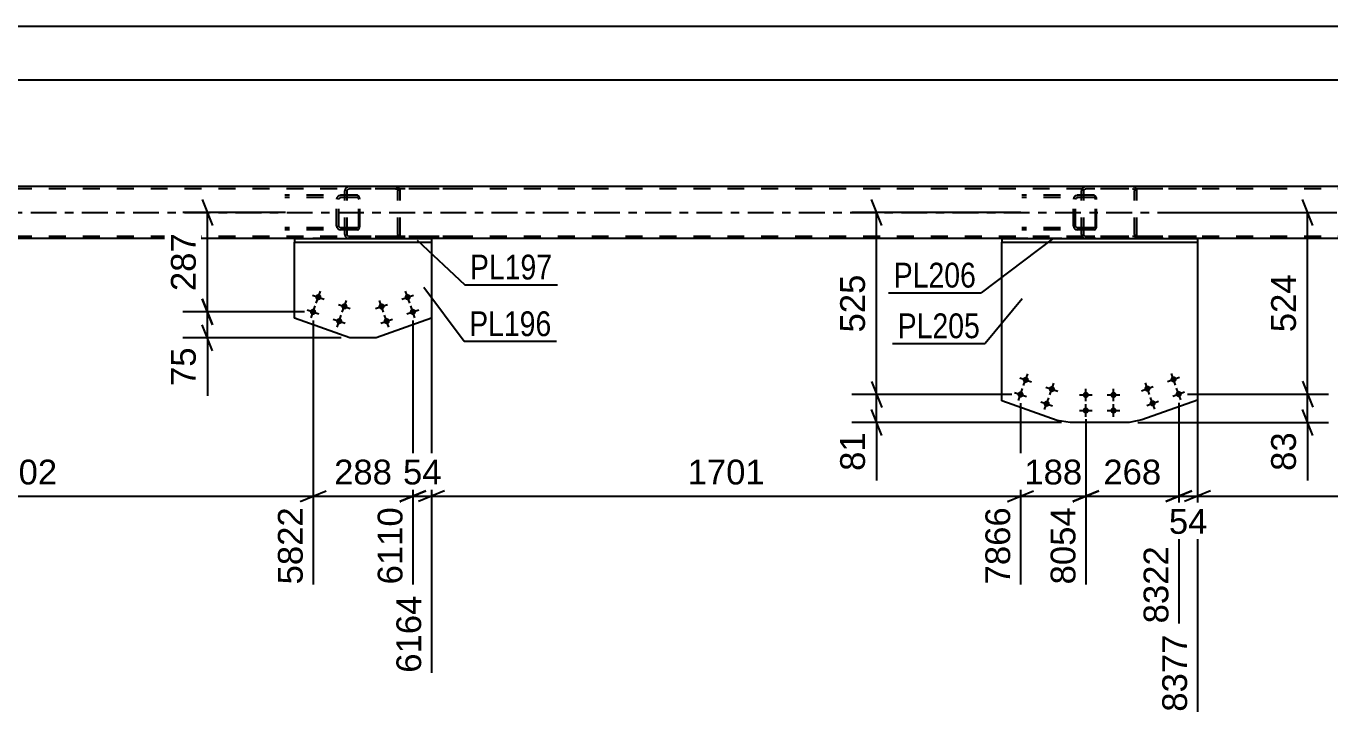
# Model space of a CAD drawing. Header units: millimetres. Extents: x -136 to 705, y -401 to 193.
# Drawn here: x 86.1 to 236.8, y -248.2 to -168.4 of the extents above; entities that cross this region are included whole.
import ezdxf

# ---------------------------------------------------------------- set-up
doc = ezdxf.new("R2010")
doc.units = ezdxf.units.MM
doc.linetypes.add('DXK_LINE_DOT2', pattern=[3.9198, 1.9599, -1.9599])
doc.linetypes.add('DXK_LINE_DOT3', pattern=[5.9187, 2.979, -0.9799, 0.9799, -0.9799])
doc.styles.add('Arial', font='ARIAL.TTF', dxfattribs={"height": 0.2})
doc.styles.add('Arial Narrow', font='ARIALN.TTF', dxfattribs={"height": 0.2})

# ---------------------------------------------------------------- blocks, each defined once
blk = doc.blocks.new('Bolt-318464307-2402 - 2141')
at = {"linetype": 'Continuous'}
for points in [[(218.36, -209.32, -1), (219.04, -209.08, -1)], [(215.34, -210.39, -1), (216.02, -210.15, -1)], [(218.96, -211.02, -1), (219.64, -210.78, -1)], [(215.94, -212.09, -1), (216.62, -211.85, -1)]]:
    blk.add_hatch(color=1, dxfattribs=at).paths.add_polyline_path(points)
at = {"color": 1, "linetype": 'Continuous'}
for p, q in [((218.02, -209.44), (219.38, -208.96)), ((218.94, -209.88), (218.46, -208.52)), ((215, -210.51), (216.36, -210.03)), ((215.92, -210.95), (215.44, -209.59)), ((218.62, -211.14), (219.98, -210.66)), ((219.54, -211.58), (219.06, -210.22)), ((215.6, -212.21), (216.96, -211.73)), ((216.52, -212.65), (216.04, -211.29))]:
    blk.add_line(p, q, dxfattribs=at)
blk = doc.blocks.new('Part-318464307-2319 - 2141')
at = {"color": 2, "linetype": 'Continuous'}
for p, q in [((117.11, -202.13), (117.11, -193.35)), ((132.96, -193.35), (132.96, -202.13)), ((123.52, -204.4), (117.11, -202.13)), ((132.96, -202.13), (126.56, -204.4)), ((126.56, -204.4), (123.52, -204.4))]:
    blk.add_line(p, q, dxfattribs=at)
at = {"color": 7, "linetype": 'DXK_LINE_DOT2'}
blk.add_line((117.11, -193.35), (132.96, -193.35), dxfattribs=at)
blk = doc.blocks.new('Part-318464307-2368 - 2141')
at = {"color": 7, "linetype": 'DXK_LINE_DOT2'}
for p, q in [((124.4, -187.95), (116.02, -187.95)), ((124.4, -188.19), (116.02, -188.19)), ((122.03, -188.25), (121.99, -188.43)), ((122.26, -188.34), (122.31, -188.26)), ((122.49, -187.95), (122.3, -187.99)), ((122.31, -188.26), (122.4, -188.21)), ((122.4, -188.21), (122.49, -188.19)), ((122.94, -188.19), (122.94, -187.95)), ((124.51, -187.99), (124.4, -187.95)), ((124.4, -188.19), (124.45, -188.21)), ((124.45, -188.21), (124.5, -188.26)), ((124.5, -188.26), (124.53, -188.34)), ((124.59, -188.09), (124.51, -187.99)), ((124.65, -188.25), (124.59, -188.09)), ((124.67, -188.43), (124.65, -188.25)), ((121.99, -191.47), (121.99, -188.43)), ((122.24, -188.43), (122.26, -188.34)), ((122.24, -191.47), (122.24, -188.43)), ((124.53, -188.34), (124.54, -188.43)), ((124.54, -191.47), (124.54, -188.43)), ((124.67, -191.47), (124.67, -188.43)), ((124.4, -191.71), (116.02, -191.71)), ((124.4, -191.95), (116.02, -191.95)), ((121.99, -191.47), (122.03, -191.65)), ((122.26, -191.56), (122.24, -191.47)), ((122.31, -191.64), (122.26, -191.56)), ((122.3, -191.91), (122.49, -191.95)), ((122.4, -191.69), (122.31, -191.64)), ((122.49, -191.71), (122.4, -191.69)), ((122.94, -191.95), (122.94, -191.71)), ((124.45, -191.69), (124.4, -191.71)), ((124.4, -191.95), (124.51, -191.91)), ((124.5, -191.64), (124.45, -191.69)), ((124.53, -191.56), (124.5, -191.64)), ((124.51, -191.91), (124.59, -191.81)), ((124.54, -191.47), (124.53, -191.56)), ((124.59, -191.81), (124.65, -191.65)), ((124.65, -191.65), (124.67, -191.47))]:
    blk.add_line(p, q, dxfattribs=at)
for centre, start, end in [((122.48, -188.44), 111.1501, 156.1036), ((122.48, -191.45), 203.8964, 248.8499)]:
    blk.add_arc(centre, 0.492, start, end, dxfattribs=at)
blk = doc.blocks.new('Part-318464307-2195 - 2141')
at = {"color": 2, "linetype": 'Continuous'}
for p, q in [((198.86, -192.95), (198.86, -193.35)), ((198.86, -192.95), (221.46, -192.95)), ((198.86, -193.35), (221.46, -193.35)), ((221.46, -192.95), (221.46, -193.35))]:
    blk.add_line(p, q, dxfattribs=at)
blk = doc.blocks.new('Bolt-318464307-2377 - 2141')
at = {"linetype": 'Continuous'}
for points in [[(208.2, -211, -1), (208.92, -211, -1)], [(211.4, -211, -1), (212.12, -211, -1)], [(208.2, -212.8, -1), (208.92, -212.8, -1)], [(211.4, -212.8, -1), (212.12, -212.8, -1)]]:
    blk.add_hatch(color=1, dxfattribs=at).paths.add_polyline_path(points)
at = {"color": 1, "linetype": 'Continuous'}
for p, q in [((208.56, -211.72), (208.56, -210.28)), ((211.76, -211.72), (211.76, -210.28)), ((207.84, -211), (209.28, -211)), ((208.56, -213.52), (208.56, -212.08)), ((211.04, -211), (212.48, -211)), ((211.76, -213.52), (211.76, -212.08)), ((207.84, -212.8), (209.28, -212.8)), ((211.04, -212.8), (212.48, -212.8))]:
    blk.add_line(p, q, dxfattribs=at)
blk = doc.blocks.new('Bolt-318464307-2320 - 2141')
at = {"linetype": 'Continuous'}
for points in [[(129.86, -199.83, -1), (130.54, -199.59, -1)], [(126.84, -200.9, -1), (127.52, -200.66, -1)], [(130.46, -201.53, -1), (131.14, -201.29, -1)], [(127.44, -202.6, -1), (128.12, -202.36, -1)]]:
    blk.add_hatch(color=1, dxfattribs=at).paths.add_polyline_path(points)
at = {"color": 1, "linetype": 'Continuous'}
for p, q in [((127.42, -201.46), (126.94, -200.1)), ((129.52, -199.95), (130.88, -199.47)), ((130.44, -200.39), (129.96, -199.03)), ((126.5, -201.02), (127.86, -200.54)), ((128.02, -203.16), (127.54, -201.8)), ((130.12, -201.65), (131.48, -201.17)), ((131.04, -202.09), (130.56, -200.73)), ((127.1, -202.72), (128.46, -202.24))]:
    blk.add_line(p, q, dxfattribs=at)
blk = doc.blocks.new('Part-318464307-2366 - 2141')
at = {"color": 2, "linetype": 'Continuous'}
for p, q in [((604.2, -186.95), (-61.33, -186.95)), ((117.11, -192.95), (51.2, -192.95)), ((198.86, -192.95), (132.96, -192.95)), ((287.38, -192.95), (221.46, -192.95))]:
    blk.add_line(p, q, dxfattribs=at)
at = {"color": 7, "linetype": 'DXK_LINE_DOT2'}
for p, q in [((604.2, -187.19), (-61.33, -187.19)), ((604.2, -192.71), (-61.33, -192.71)), ((604.2, -192.95), (-53.33, -192.95)), ((132.96, -192.95), (117.11, -192.95)), ((221.46, -192.95), (198.86, -192.95))]:
    blk.add_line(p, q, dxfattribs=at)
at = {"color": 7, "linetype": 'DXK_LINE_DOT3'}
blk.add_line((-61.33, -189.95), (604.2, -189.95), dxfattribs=at)
blk = doc.blocks.new('Part-318464307-2369 - 2141')
at = {"color": 7, "linetype": 'DXK_LINE_DOT2'}
for p, q in [((208.11, -187.25), (208.07, -187.43)), ((208.07, -192.47), (208.07, -187.43)), ((208.33, -187.43), (208.35, -187.34)), ((208.33, -192.47), (208.33, -187.43)), ((208.35, -187.34), (208.4, -187.26)), ((208.58, -186.95), (208.39, -186.99)), ((208.4, -187.26), (208.48, -187.21)), ((208.48, -187.21), (208.58, -187.19)), ((221.37, -186.95), (208.58, -186.95)), ((221.37, -187.19), (208.58, -187.19)), ((214.14, -186.99), (213.95, -186.95)), ((213.95, -187.19), (214.04, -187.21)), ((214.04, -187.21), (214.13, -187.26)), ((214.13, -187.26), (214.18, -187.34)), ((214.18, -187.34), (214.2, -187.43)), ((214.2, -192.47), (214.2, -187.43)), ((214.46, -187.43), (214.42, -187.25)), ((214.46, -192.47), (214.46, -187.43)), ((208.07, -192.47), (208.11, -192.65)), ((208.35, -192.56), (208.33, -192.47)), ((208.4, -192.64), (208.35, -192.56)), ((208.48, -192.69), (208.4, -192.64)), ((208.58, -192.71), (208.48, -192.69)), ((221.37, -192.71), (208.58, -192.71)), ((214.04, -192.69), (213.95, -192.71)), ((214.13, -192.64), (214.04, -192.69)), ((214.18, -192.56), (214.13, -192.64)), ((214.2, -192.47), (214.18, -192.56)), ((214.42, -192.65), (214.46, -192.47)), ((208.39, -192.91), (208.58, -192.95)), ((221.37, -192.95), (208.58, -192.95)), ((213.95, -192.95), (214.14, -192.91))]:
    blk.add_line(p, q, dxfattribs=at)
for centre, start, end in [((208.56, -187.45), 110.7583, 155.68), ((213.97, -187.45), 24.32, 69.2417), ((208.56, -192.45), 204.32, 249.2417), ((213.97, -192.45), 290.7583, 335.68)]:
    blk.add_arc(centre, 0.496, start, end, dxfattribs=at)
blk = doc.blocks.new('Bolt-318464307-2372 - 2141')
at = {"linetype": 'Continuous'}
for points in [[(201.29, -209.14, -1), (201.96, -209.38, -1)], [(200.68, -210.83, -1), (201.36, -211.07, -1)], [(204.3, -210.21, -1), (204.98, -210.45, -1)], [(203.7, -211.9, -1), (204.38, -212.14, -1)]]:
    blk.add_hatch(color=1, dxfattribs=at).paths.add_polyline_path(points)
at = {"color": 1, "linetype": 'Continuous'}
for p, q in [((200.95, -209.02), (202.3, -209.5)), ((201.38, -209.93), (201.87, -208.58)), ((200.34, -210.71), (201.7, -211.19)), ((200.78, -211.63), (201.26, -210.27)), ((203.96, -210.09), (205.32, -210.57)), ((204.4, -211), (204.88, -209.65)), ((203.36, -211.78), (204.72, -212.26)), ((203.8, -212.7), (204.28, -211.34))]:
    blk.add_line(p, q, dxfattribs=at)
blk = doc.blocks.new('Part-318464307-2401 - 2141')
at = {"color": 2, "linetype": 'Continuous'}
for p, q in [((198.86, -211.67), (198.86, -193.35)), ((221.46, -193.35), (221.46, -211.61)), ((205.27, -213.94), (198.86, -211.67)), ((221.46, -211.61), (215.05, -213.89)), ((215.05, -213.89), (213.56, -214.2)), ((206.76, -214.2), (205.27, -213.94)), ((213.56, -214.2), (206.76, -214.2))]:
    blk.add_line(p, q, dxfattribs=at)
at = {"color": 7, "linetype": 'DXK_LINE_DOT2'}
blk.add_line((198.86, -193.35), (221.46, -193.35), dxfattribs=at)
blk = doc.blocks.new('Bolt-318464307-2410 - 2141')
at = {"linetype": 'Continuous'}
for points in [[(119.54, -199.59, -1), (120.22, -199.83, -1)], [(118.93, -201.29, -1), (119.61, -201.53, -1)], [(122.55, -200.66, -1), (123.23, -200.9, -1)], [(121.95, -202.36, -1), (122.63, -202.6, -1)]]:
    blk.add_hatch(color=1, dxfattribs=at).paths.add_polyline_path(points)
at = {"color": 1, "linetype": 'Continuous'}
for p, q in [((119.2, -199.47), (120.55, -199.95)), ((119.64, -200.39), (120.12, -199.03)), ((122.65, -201.46), (123.13, -200.1)), ((118.6, -201.17), (119.95, -201.65)), ((119.03, -202.09), (119.51, -200.73)), ((122.05, -203.16), (122.53, -201.8)), ((122.21, -200.54), (123.57, -201.02)), ((121.61, -202.24), (122.97, -202.72))]:
    blk.add_line(p, q, dxfattribs=at)
blk = doc.blocks.new('Part-318464307-2422 - 2141')
at = {"color": 7, "linetype": 'DXK_LINE_DOT2'}
for p, q in [((209.54, -187.95), (201.16, -187.95)), ((209.54, -188.19), (201.16, -188.19)), ((207.16, -188.25), (207.12, -188.43)), ((207.39, -188.34), (207.45, -188.26)), ((207.63, -187.95), (207.43, -187.99)), ((207.45, -188.26), (207.53, -188.21)), ((207.53, -188.21), (207.63, -188.19)), ((208.07, -188.19), (208.07, -187.95)), ((209.64, -187.99), (209.54, -187.95)), ((209.54, -188.19), (209.59, -188.21)), ((209.59, -188.21), (209.63, -188.26)), ((209.63, -188.26), (209.66, -188.34)), ((209.73, -188.09), (209.64, -187.99)), ((209.79, -188.25), (209.73, -188.09)), ((209.81, -188.43), (209.79, -188.25)), ((207.12, -191.47), (207.12, -188.43)), ((207.37, -188.43), (207.39, -188.34)), ((207.37, -191.47), (207.37, -188.43)), ((209.66, -188.34), (209.67, -188.43)), ((209.67, -191.47), (209.67, -188.43)), ((209.81, -191.47), (209.81, -188.43)), ((209.54, -191.71), (201.16, -191.71)), ((209.54, -191.95), (201.16, -191.95)), ((207.12, -191.47), (207.16, -191.65)), ((207.39, -191.56), (207.37, -191.47)), ((207.45, -191.64), (207.39, -191.56)), ((207.43, -191.91), (207.63, -191.95)), ((207.53, -191.69), (207.45, -191.64)), ((207.63, -191.71), (207.53, -191.69)), ((208.07, -191.95), (208.07, -191.71)), ((209.59, -191.69), (209.54, -191.71)), ((209.54, -191.95), (209.64, -191.91)), ((209.63, -191.64), (209.59, -191.69)), ((209.66, -191.56), (209.63, -191.64)), ((209.64, -191.91), (209.73, -191.81)), ((209.67, -191.47), (209.66, -191.56)), ((209.73, -191.81), (209.79, -191.65)), ((209.79, -191.65), (209.81, -191.47))]:
    blk.add_line(p, q, dxfattribs=at)
for centre, start, end in [((207.61, -188.44), 111.1501, 156.1036), ((207.61, -191.45), 203.8964, 248.8499)]:
    blk.add_arc(centre, 0.492, start, end, dxfattribs=at)
blk = doc.blocks.new('Part-318464307-2437 - 2141')
at = {"color": 2, "linetype": 'Continuous'}
for p, q in [((117.11, -192.95), (117.11, -193.35)), ((117.11, -192.95), (132.96, -192.95)), ((117.11, -193.35), (132.96, -193.35)), ((132.96, -192.95), (132.96, -193.35))]:
    blk.add_line(p, q, dxfattribs=at)
blk = doc.blocks.new('Part-318464307-2459 - 2141')
at = {"color": 7, "linetype": 'DXK_LINE_DOT2'}
for p, q in [((122.98, -187.25), (122.94, -187.43)), ((122.94, -192.47), (122.94, -187.43)), ((123.19, -187.43), (123.21, -187.34)), ((123.19, -192.47), (123.19, -187.43)), ((123.21, -187.34), (123.27, -187.26)), ((123.45, -186.95), (123.25, -186.99)), ((123.27, -187.26), (123.35, -187.21)), ((123.35, -187.21), (123.45, -187.19)), ((136.23, -186.95), (123.45, -186.95)), ((136.23, -187.19), (123.45, -187.19)), ((129.01, -186.99), (128.81, -186.95)), ((128.81, -187.19), (128.91, -187.21)), ((128.91, -187.21), (128.99, -187.26)), ((128.99, -187.26), (129.05, -187.34)), ((129.05, -187.34), (129.07, -187.43)), ((129.07, -192.47), (129.07, -187.43)), ((129.32, -187.43), (129.28, -187.25)), ((129.32, -192.47), (129.32, -187.43)), ((122.94, -192.47), (122.98, -192.65)), ((123.21, -192.56), (123.19, -192.47)), ((123.27, -192.64), (123.21, -192.56)), ((123.35, -192.69), (123.27, -192.64)), ((123.45, -192.71), (123.35, -192.69)), ((136.23, -192.71), (123.45, -192.71)), ((128.91, -192.69), (128.81, -192.71)), ((128.99, -192.64), (128.91, -192.69)), ((129.05, -192.56), (128.99, -192.64)), ((129.07, -192.47), (129.05, -192.56)), ((129.28, -192.65), (129.32, -192.47)), ((123.25, -192.91), (123.45, -192.95)), ((136.23, -192.95), (123.45, -192.95)), ((128.81, -192.95), (129.01, -192.91))]:
    blk.add_line(p, q, dxfattribs=at)
for centre, start, end in [((123.43, -187.45), 110.7583, 155.68), ((128.83, -187.45), 24.32, 69.2417), ((123.43, -192.45), 204.32, 249.2417), ((128.83, -192.45), 290.7583, 335.68)]:
    blk.add_arc(centre, 0.496, start, end, dxfattribs=at)
blk = doc.blocks.new('StraightDimension-318464307-2794 - 2141')
at = {"color": 7, "linetype": 'Continuous'}
for p, q in [((132.96, -194.35), (132.96, -243.08)), ((201.02, -211.95), (201.02, -232.88)), ((134.46, -222.09), (131.46, -223.29)), ((132.96, -222.69), (201.02, -222.69)), ((199.52, -223.29), (202.52, -222.09))]:
    blk.add_line(p, q, dxfattribs=at)
at = {"color": 0}
blk.add_wipeout([(172.04, -221.94), (172.04, -217.74), (161.95, -217.74), (161.95, -221.94)], dxfattribs=at)
at = {"color": 0, "linetype": 'Continuous'}
blk.add_wipeout([(200.42, -223.39), (196.22, -223.39), (196.22, -233.48), (200.42, -233.48)], dxfattribs=at)
at = {"color": 3, "style": 'Arial'}
blk.add_text('1701', height=2.865, dxfattribs=at).set_placement((162.55, -221.34))
at = {"color": 3, "linetype": 'Continuous', "style": 'Arial'}
blk.add_text('7866', height=2.865, rotation=90.0002, dxfattribs=at).set_placement((199.82, -232.88))
blk = doc.blocks.new('StraightDimension-318464307-2808 - 2141')
at = {"color": 7, "linetype": 'Continuous'}
for p, q in [((221.46, -194.35), (221.46, -247.58)), ((289.54, -202.41), (289.54, -235.1)), ((222.96, -222.09), (219.96, -223.29)), ((221.46, -222.69), (289.54, -222.69)), ((288.04, -223.29), (291.04, -222.09))]:
    blk.add_line(p, q, dxfattribs=at)
at = {"color": 0}
blk.add_wipeout([(260.55, -221.94), (260.55, -217.74), (250.46, -217.74), (250.46, -221.94)], dxfattribs=at)
at = {"color": 0, "linetype": 'Continuous'}
blk.add_wipeout([(288.94, -223.39), (284.74, -223.39), (284.74, -235.7), (288.94, -235.7)], dxfattribs=at)
at = {"color": 3, "style": 'Arial'}
blk.add_text('1702', height=2.865, dxfattribs=at).set_placement((251.06, -221.34))
at = {"color": 3, "linetype": 'Continuous', "style": 'Arial'}
blk.add_text('10079', height=2.865, rotation=90.0002, dxfattribs=at).set_placement((288.34, -235.1))
blk = doc.blocks.new('StraightDimension-318464307-2606 - 2141')
at = {"color": 7, "linetype": 'Continuous'}
for p, q in [((106.46, -199.91), (107.66, -202.91)), ((118.27, -201.41), (104.21, -201.41)), ((107.06, -204.4), (107.06, -201.41)), ((107.66, -205.9), (106.46, -202.9)), ((122.52, -204.4), (104.21, -204.4))]:
    blk.add_line(p, q, dxfattribs=at)
at = {"color": 0}
blk.add_wipeout([(106.31, -204.92), (102.11, -204.92), (102.11, -210.57), (106.31, -210.57)], dxfattribs=at)
at = {"color": 7, "linetype": 'Continuous'}
blk.add_line((107.06, -204.4), (107.06, -211.1), dxfattribs=at)
blk.add_line((107.06, -204.4), (107.06, -211.1), dxfattribs=at)
at = {"color": 3, "style": 'Arial'}
blk.add_text('75', height=2.865, rotation=90.0002, dxfattribs=at).set_placement((105.71, -209.97))
blk = doc.blocks.new('StraightDimension-318464307-2616 - 2141')
at = {"color": 7, "linetype": 'Continuous'}
for p, q in [((106.46, -188.45), (107.66, -191.45)), ((116.07, -189.95), (104.21, -189.95)), ((107.06, -201.41), (107.06, -189.95)), ((107.66, -202.91), (106.46, -199.91)), ((118.27, -201.41), (104.21, -201.41))]:
    blk.add_line(p, q, dxfattribs=at)
at = {"color": 0}
blk.add_wipeout([(106.31, -191.74), (102.11, -191.74), (102.11, -199.61), (106.31, -199.61)], dxfattribs=at)
at = {"color": 3, "style": 'Arial'}
blk.add_text('287', height=2.865, rotation=90.0002, dxfattribs=at).set_placement((105.71, -199.01))
blk = doc.blocks.new('StraightDimension-318464307-2633 - 2141')
at = {"color": 7, "linetype": 'Continuous'}
for p, q in [((183.79, -209.45), (184.99, -212.45)), ((200.02, -210.95), (181.54, -210.95)), ((184.39, -214.2), (184.39, -210.95)), ((184.99, -215.7), (183.79, -212.7)), ((205.76, -214.2), (181.54, -214.2))]:
    blk.add_line(p, q, dxfattribs=at)
at = {"color": 0}
blk.add_wipeout([(183.64, -214.73), (179.44, -214.73), (179.44, -220.37), (183.64, -220.37)], dxfattribs=at)
at = {"color": 7, "linetype": 'Continuous'}
blk.add_line((184.39, -214.2), (184.39, -220.9), dxfattribs=at)
blk.add_line((184.39, -214.2), (184.39, -220.9), dxfattribs=at)
at = {"color": 3, "style": 'Arial'}
blk.add_text('81', height=2.865, rotation=90.0002, dxfattribs=at).set_placement((183.04, -219.77))
blk = doc.blocks.new('StraightDimension-318464307-2643 - 2141')
at = {"color": 7, "linetype": 'Continuous'}
for p, q in [((184.99, -191.45), (183.79, -188.45)), ((201.04, -189.95), (181.54, -189.95)), ((184.39, -210.95), (184.39, -189.95)), ((183.79, -209.45), (184.99, -212.45)), ((200.02, -210.95), (181.54, -210.95))]:
    blk.add_line(p, q, dxfattribs=at)
at = {"color": 0}
blk.add_wipeout([(183.64, -196.52), (179.44, -196.52), (179.44, -204.39), (183.64, -204.39)], dxfattribs=at)
at = {"color": 3, "style": 'Arial'}
blk.add_text('525', height=2.865, rotation=90.0002, dxfattribs=at).set_placement((183.04, -203.79))
blk = doc.blocks.new('StraightDimension-318464307-2753 - 2141')
at = {"color": 7, "linetype": 'Continuous'}
for p, q in [((119.27, -202.41), (119.27, -232.88)), ((130.8, -202.41), (130.8, -232.88)), ((117.77, -223.29), (120.77, -222.09)), ((119.27, -222.69), (130.8, -222.69)), ((132.3, -222.09), (129.3, -223.29))]:
    blk.add_line(p, q, dxfattribs=at)
at = {"color": 0}
blk.add_wipeout([(128.97, -221.94), (128.97, -217.74), (121.1, -217.74), (121.1, -221.94)], dxfattribs=at)
at = {"color": 0, "linetype": 'Continuous'}
blk.add_wipeout([(130.2, -223.39), (126, -223.39), (126, -233.48), (130.2, -233.48)], dxfattribs=at)
at = {"color": 3, "style": 'Arial'}
blk.add_text('288', height=2.865, dxfattribs=at).set_placement((121.7, -221.34))
at = {"color": 3, "linetype": 'Continuous', "style": 'Arial'}
blk.add_text('6110', height=2.865, rotation=90.0002, dxfattribs=at).set_placement((129.6, -232.88))
blk = doc.blocks.new('StraightDimension-318464307-2762 - 2141')
at = {"color": 7, "linetype": 'Continuous'}
for p, q in [((132.96, -194.35), (132.96, -243.08)), ((130.8, -202.41), (130.8, -232.88)), ((129.3, -223.29), (132.3, -222.09)), ((130.8, -222.69), (132.96, -222.69)), ((134.46, -222.09), (131.46, -223.29))]:
    blk.add_line(p, q, dxfattribs=at)
at = {"color": 0}
blk.add_wipeout([(134.71, -221.94), (134.71, -217.74), (129.06, -217.74), (129.06, -221.94)], dxfattribs=at)
at = {"color": 0, "linetype": 'Continuous'}
blk.add_wipeout([(132.36, -233.59), (128.16, -233.59), (128.16, -243.68), (132.36, -243.68)], dxfattribs=at)
at = {"color": 3, "style": 'Arial'}
blk.add_text('54', height=2.865, dxfattribs=at).set_placement((129.66, -221.34))
at = {"color": 3, "linetype": 'Continuous', "style": 'Arial'}
blk.add_text('6164', height=2.865, rotation=90.0002, dxfattribs=at).set_placement((131.76, -243.08))
blk = doc.blocks.new('StraightDimension-318464307-2769 - 2141')
at = {"color": 7, "linetype": 'Continuous'}
for p, q in [((51.2, -194.35), (51.2, -247.58)), ((119.27, -202.41), (119.27, -232.88)), ((52.7, -222.09), (49.7, -223.29)), ((51.2, -222.69), (119.27, -222.69)), ((117.77, -223.29), (120.77, -222.09))]:
    blk.add_line(p, q, dxfattribs=at)
at = {"color": 0}
blk.add_wipeout([(90.28, -221.94), (90.28, -217.74), (80.19, -217.74), (80.19, -221.94)], dxfattribs=at)
at = {"color": 0, "linetype": 'Continuous'}
blk.add_wipeout([(118.67, -223.39), (114.47, -223.39), (114.47, -233.48), (118.67, -233.48)], dxfattribs=at)
at = {"color": 3, "style": 'Arial'}
blk.add_text('1702', height=2.865, dxfattribs=at).set_placement((80.79, -221.34))
at = {"color": 3, "linetype": 'Continuous', "style": 'Arial'}
blk.add_text('5822', height=2.865, rotation=90.0002, dxfattribs=at).set_placement((118.07, -232.88))
blk = doc.blocks.new('StraightDimension-318464307-2776 - 2141')
at = {"color": 7, "linetype": 'Continuous'}
for p, q in [((201.02, -211.95), (201.02, -232.88)), ((208.56, -213.8), (208.56, -232.88)), ((199.52, -223.29), (202.52, -222.09)), ((201.02, -222.69), (208.56, -222.69)), ((210.06, -222.09), (207.06, -223.29))]:
    blk.add_line(p, q, dxfattribs=at)
at = {"color": 0}
blk.add_wipeout([(208.73, -221.94), (208.73, -217.74), (200.86, -217.74), (200.86, -221.94)], dxfattribs=at)
at = {"color": 0, "linetype": 'Continuous'}
blk.add_wipeout([(207.96, -223.39), (203.76, -223.39), (203.76, -233.48), (207.96, -233.48)], dxfattribs=at)
at = {"color": 3, "style": 'Arial'}
blk.add_text('188', height=2.865, dxfattribs=at).set_placement((201.46, -221.34))
at = {"color": 3, "linetype": 'Continuous', "style": 'Arial'}
blk.add_text('8054', height=2.865, rotation=90.0002, dxfattribs=at).set_placement((207.36, -232.88))
blk = doc.blocks.new('StraightDimension-318464307-2785 - 2141')
at = {"color": 7, "linetype": 'Continuous'}
for p, q in [((219.3, -211.9), (219.3, -237.38)), ((208.56, -213.8), (208.56, -232.88)), ((207.06, -223.29), (210.06, -222.09)), ((208.56, -222.69), (219.3, -222.69)), ((220.8, -222.09), (217.8, -223.29))]:
    blk.add_line(p, q, dxfattribs=at)
at = {"color": 0}
blk.add_wipeout([(217.87, -221.94), (217.87, -217.74), (209.99, -217.74), (209.99, -221.94)], dxfattribs=at)
at = {"color": 0, "linetype": 'Continuous'}
blk.add_wipeout([(218.7, -227.89), (214.5, -227.89), (214.5, -237.98), (218.7, -237.98)], dxfattribs=at)
at = {"color": 3, "style": 'Arial'}
blk.add_text('268', height=2.865, dxfattribs=at).set_placement((210.59, -221.34))
at = {"color": 3, "linetype": 'Continuous', "style": 'Arial'}
blk.add_text('8322', height=2.865, rotation=90.0002, dxfattribs=at).set_placement((218.1, -237.38))
blk = doc.blocks.new('StraightDimension-318464307-2801 - 2141')
at = {"color": 7, "linetype": 'Continuous'}
for p, q in [((221.46, -194.35), (221.46, -247.58)), ((219.3, -211.9), (219.3, -237.38)), ((217.8, -223.29), (220.8, -222.09)), ((219.3, -222.69), (221.46, -222.69)), ((222.96, -222.09), (219.96, -223.29))]:
    blk.add_line(p, q, dxfattribs=at)
at = {"color": 0}
blk.add_wipeout([(223.21, -227.64), (223.21, -223.44), (217.56, -223.44), (217.56, -227.64)], dxfattribs=at)
at = {"color": 0, "linetype": 'Continuous'}
blk.add_wipeout([(220.86, -238.09), (216.66, -238.09), (216.66, -248.18), (220.86, -248.18)], dxfattribs=at)
at = {"color": 3, "style": 'Arial'}
blk.add_text('54', height=2.865, dxfattribs=at).set_placement((218.16, -227.04))
at = {"color": 3, "linetype": 'Continuous', "style": 'Arial'}
blk.add_text('8377', height=2.865, rotation=90.0002, dxfattribs=at).set_placement((220.26, -247.58))
blk = doc.blocks.new('StraightDimension-318464307-3011 - 2141')
at = {"color": 7, "linetype": 'Continuous'}
blk.add_line((-74.23, -168.41), (617.1, -168.41), dxfattribs=at)
blk = doc.blocks.new('StraightDimension-318464307-3022 - 2141')
at = {"color": 7, "linetype": 'Continuous'}
blk.add_line((-73.43, -174.61), (616.3, -174.61), dxfattribs=at)
blk = doc.blocks.new('StraightDimension-318464307-3077 - 2141')
at = {"color": 7, "linetype": 'Continuous'}
for p, q in [((234.79, -191.45), (233.59, -188.45)), ((219.54, -189.95), (236.59, -189.95)), ((234.19, -210.9), (234.19, -189.95)), ((233.59, -209.4), (234.79, -212.4)), ((220.3, -210.9), (236.59, -210.9))]:
    blk.add_line(p, q, dxfattribs=at)
at = {"color": 0}
blk.add_wipeout([(233.44, -196.49), (229.24, -196.49), (229.24, -204.36), (233.44, -204.36)], dxfattribs=at)
at = {"color": 3, "style": 'Arial'}
blk.add_text('524', height=2.865, rotation=90.0002, dxfattribs=at).set_placement((232.84, -203.76))
blk = doc.blocks.new('StraightDimension-318464307-3093 - 2141')
at = {"color": 7, "linetype": 'Continuous'}
for p, q in [((233.59, -209.4), (234.79, -212.4)), ((220.3, -210.9), (236.59, -210.9)), ((234.19, -214.2), (234.19, -210.9)), ((234.79, -215.7), (233.59, -212.7)), ((214.56, -214.2), (236.59, -214.2))]:
    blk.add_line(p, q, dxfattribs=at)
at = {"color": 0}
blk.add_wipeout([(233.44, -214.73), (229.24, -214.73), (229.24, -220.37), (233.44, -220.37)], dxfattribs=at)
at = {"color": 7, "linetype": 'Continuous'}
blk.add_line((234.19, -214.2), (234.19, -220.9), dxfattribs=at)
blk.add_line((234.19, -214.2), (234.19, -220.9), dxfattribs=at)
at = {"color": 3, "style": 'Arial'}
blk.add_text('83', height=2.865, rotation=90.0002, dxfattribs=at).set_placement((232.84, -219.77))
blk = doc.blocks.new('Mark-318464307-2191 - 2141')
at = {"color": 0}
blk.add_wipeout([(195.88, -198.6), (195.88, -195.6), (186.37, -195.6), (186.37, -198.6)], dxfattribs=at)
blk.add_wipeout([(195.88, -198.6), (195.88, -195.6), (186.37, -195.6), (186.37, -198.6)], dxfattribs=at)
at = {"color": 30, "linetype": 'Continuous'}
for p in [(204.68, -193.03), (185.77, -199.2)]:
    blk.add_line(p, (196.48, -199.2), dxfattribs=at)
at = {"color": 3, "style": 'Arial Narrow'}
blk.add_text('PL206', height=2.863, dxfattribs=at).set_placement((186.37, -198.6))
blk = doc.blocks.new('Mark-318464307-2397 - 2141')
at = {"color": 0}
blk.add_wipeout([(196.34, -204.45), (196.34, -201.45), (186.83, -201.45), (186.83, -204.45)], dxfattribs=at)
blk.add_wipeout([(196.34, -204.45), (196.34, -201.45), (186.83, -201.45), (186.83, -204.45)], dxfattribs=at)
at = {"color": 30, "linetype": 'Continuous'}
for p in [(201.22, -199.91), (186.23, -205.05)]:
    blk.add_line(p, (196.94, -205.05), dxfattribs=at)
at = {"color": 3, "style": 'Arial Narrow'}
blk.add_text('PL205', height=2.863, dxfattribs=at).set_placement((186.83, -204.45))
blk = doc.blocks.new('Mark-318464307-2315 - 2141')
at = {"color": 0}
blk.add_wipeout([(146.81, -204.21), (146.81, -201.21), (137.31, -201.21), (137.31, -204.21)], dxfattribs=at)
blk.add_wipeout([(146.81, -204.21), (146.81, -201.21), (137.31, -201.21), (137.31, -204.21)], dxfattribs=at)
at = {"color": 30, "linetype": 'Continuous'}
for p, q in [((132.08, -198.56), (136.71, -204.81)), ((136.71, -204.81), (147.41, -204.81))]:
    blk.add_line(p, q, dxfattribs=at)
at = {"color": 3, "style": 'Arial Narrow'}
blk.add_text('PL196', height=2.863, dxfattribs=at).set_placement((137.31, -204.21))
blk = doc.blocks.new('Mark-318464307-2433 - 2141')
at = {"color": 0}
blk.add_wipeout([(146.91, -197.67), (146.91, -194.67), (137.4, -194.67), (137.4, -197.67)], dxfattribs=at)
blk.add_wipeout([(146.91, -197.67), (146.91, -194.67), (137.4, -194.67), (137.4, -197.67)], dxfattribs=at)
at = {"color": 30, "linetype": 'Continuous'}
for p, q in [((131.28, -193.13), (136.8, -198.27)), ((136.8, -198.27), (147.51, -198.27))]:
    blk.add_line(p, q, dxfattribs=at)
at = {"color": 3, "style": 'Arial Narrow'}
blk.add_text('PL197', height=2.863, dxfattribs=at).set_placement((137.4, -197.67))

msp = doc.modelspace()

# ---------------------------------------------------------------- block references
for name in ['StraightDimension-318464307-3011 - 2141', 'Part-318464307-2366 - 2141', 'Part-318464307-2368 - 2141', 'Part-318464307-2459 - 2141', 'Part-318464307-2422 - 2141', 'Part-318464307-2369 - 2141', 'Part-318464307-2437 - 2141', 'Part-318464307-2319 - 2141', 'Part-318464307-2195 - 2141', 'Part-318464307-2401 - 2141', 'Bolt-318464307-2410 - 2141', 'Bolt-318464307-2320 - 2141', 'Bolt-318464307-2372 - 2141', 'Bolt-318464307-2402 - 2141', 'Bolt-318464307-2377 - 2141']:
    msp.add_blockref(name, (0, 0))

# ---------------------------------------------------------------- next in the draw order: block references
for name in ['StraightDimension-318464307-3022 - 2141', 'StraightDimension-318464307-2794 - 2141', 'StraightDimension-318464307-2808 - 2141', 'StraightDimension-318464307-2606 - 2141']:
    msp.add_blockref(name, (0, 0))

# ---------------------------------------------------------------- next in the draw order: block references
for name in ['StraightDimension-318464307-2616 - 2141', 'StraightDimension-318464307-2633 - 2141']:
    msp.add_blockref(name, (0, 0))

# ---------------------------------------------------------------- next in the draw order: block references
for name in ['StraightDimension-318464307-2643 - 2141', 'StraightDimension-318464307-2753 - 2141']:
    msp.add_blockref(name, (0, 0))

# ---------------------------------------------------------------- next in the draw order: block references
for name in ['StraightDimension-318464307-2769 - 2141', 'StraightDimension-318464307-2762 - 2141', 'Mark-318464307-2191 - 2141', 'StraightDimension-318464307-2776 - 2141']:
    msp.add_blockref(name, (0, 0))

# ---------------------------------------------------------------- next in the draw order: block references
for name in ['Mark-318464307-2315 - 2141', 'Mark-318464307-2397 - 2141', 'StraightDimension-318464307-2785 - 2141']:
    msp.add_blockref(name, (0, 0))

# ---------------------------------------------------------------- next in the draw order: block references
for name in ['Mark-318464307-2433 - 2141', 'StraightDimension-318464307-2801 - 2141']:
    msp.add_blockref(name, (0, 0))

# ---------------------------------------------------------------- next in the draw order: block references
msp.add_blockref('StraightDimension-318464307-3077 - 2141', (0, 0))

# ---------------------------------------------------------------- next in the draw order: block references
msp.add_blockref('StraightDimension-318464307-3093 - 2141', (0, 0))

doc.saveas('drawing.dxf')
